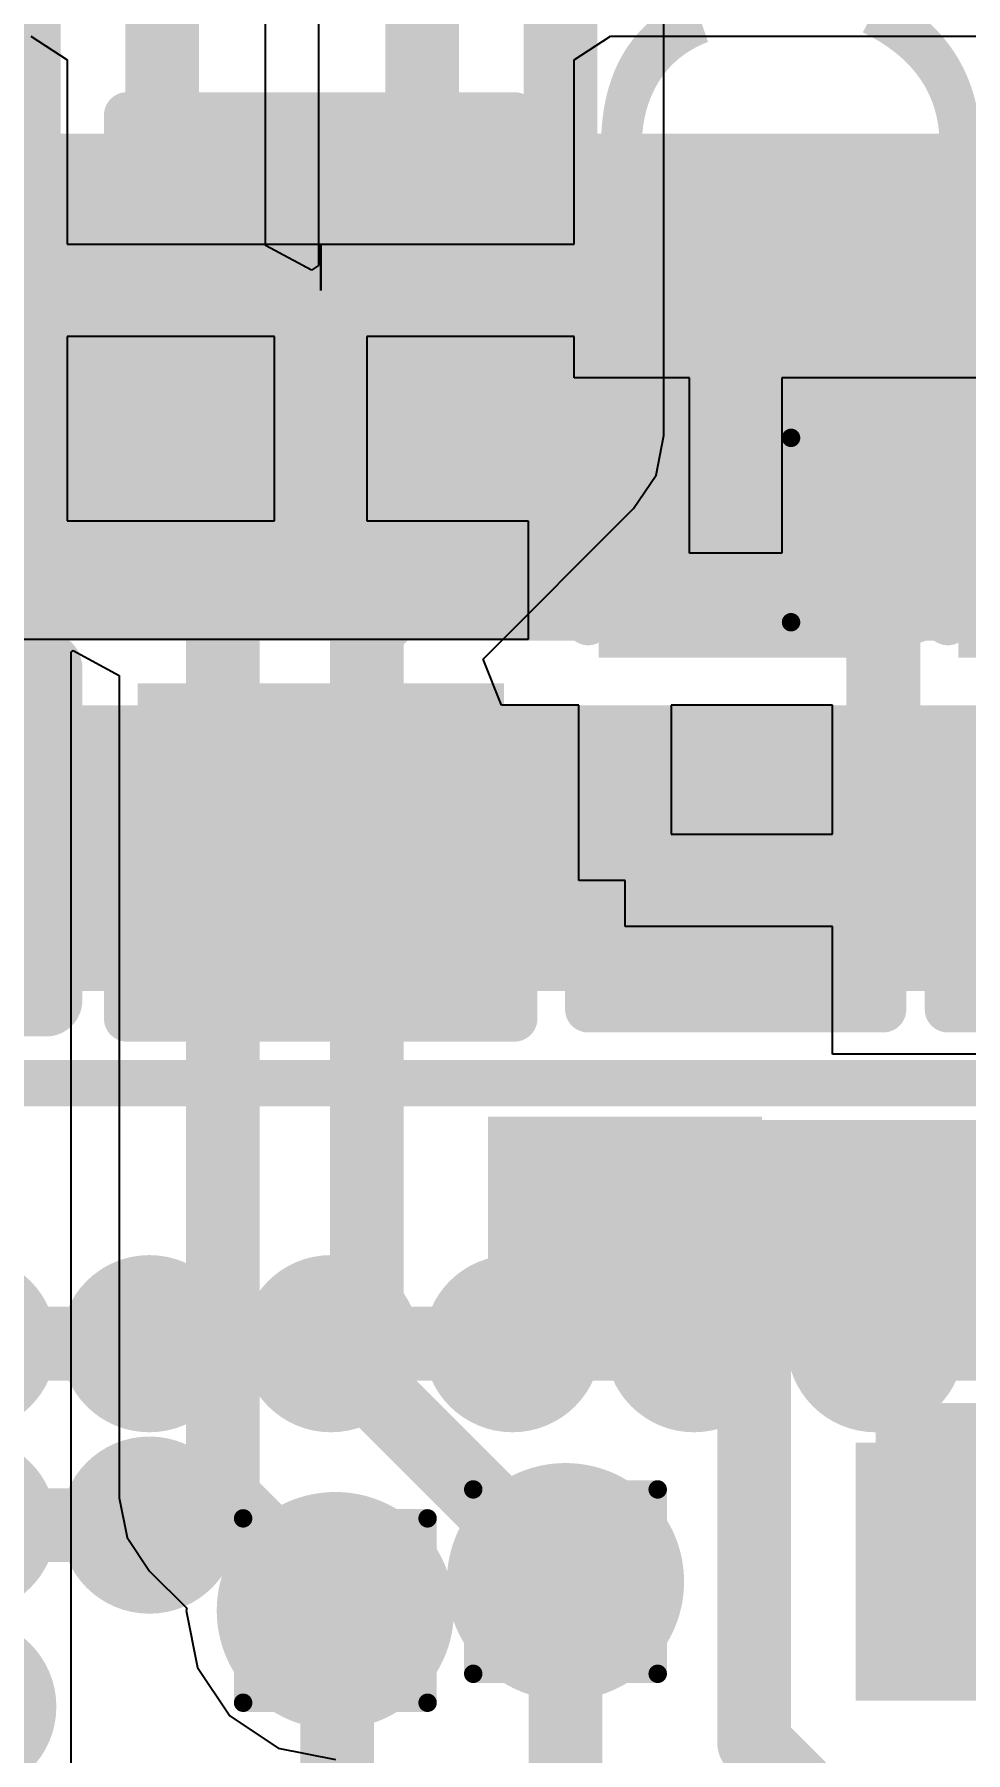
# Model space of a CAD drawing. Header units: millimetres. Extents: x -0.3 to 10.3, y -0.3 to 3.7.
# Drawn here: x 0.5346 to 0.6355, y -0.1883 to -0.0019 of the extents above; entities that cross this region are included whole.
import ezdxf

# ---------------------------------------------------------------- set-up
doc = ezdxf.new("R2010")
doc.units = ezdxf.units.MM
doc.header["$MEASUREMENT"] = 0
for name, color, linetype in [('BottomLayer', 5, 'Continuous'), ('BottomPaste', 16, 'Continuous'), ('BottomSolder', 6, 'Continuous'), ('DrillDrawing', 1, 'Continuous'), ('TopLayer', 1, 'Continuous'), ('TopOverlay', 2, 'Continuous'), ('TopPaste', 8, 'Continuous'), ('TopSolder', 216, 'Continuous'), ('ViaHoleLayer', 16, 'Continuous')]:
    doc.layers.add(name, color=color, linetype=linetype)
doc.styles.add('Arial', font='', dxfattribs={"height": 0.2})
doc.styles.get('Arial').set_extended_font_data('Arial')

# ---------------------------------------------------------------- blocks, each defined once
blk = doc.blocks.new('_____2____40_16')
at = {"layer": 'TopLayer'}
h = blk.add_hatch(color=1, dxfattribs=at)
edge = h.paths.add_edge_path()
edge.add_arc((-0.08858, 0.07874), 0.00561, 0, 360)
h = blk.add_hatch(color=1, dxfattribs=at)
edge = h.paths.add_edge_path()
edge.add_arc((-0.0689, 0.07874), 0.00561, 0, 360)
h = blk.add_hatch(color=1, dxfattribs=at)
edge = h.paths.add_edge_path()
edge.add_arc((-0.04921, 0.07874), 0.00561, 0, 360)
h = blk.add_hatch(color=1, dxfattribs=at)
edge = h.paths.add_edge_path()
edge.add_arc((-0.02953, 0.07874), 0.00561, 0, 360)
h = blk.add_hatch(color=1, dxfattribs=at)
edge = h.paths.add_edge_path()
edge.add_arc((-0.00984, 0.07874), 0.00561, 0, 360)
h = blk.add_hatch(color=1, dxfattribs=at)
edge = h.paths.add_edge_path()
edge.add_arc((-0.08858, 0.05906), 0.00561, 0, 360)
at = {"layer": 'TopPaste'}
h = blk.add_hatch(color=8, dxfattribs=at)
edge = h.paths.add_edge_path()
edge.add_arc((-0.08858, 0.07874), 0.00561, 0, 360)
h = blk.add_hatch(color=8, dxfattribs=at)
edge = h.paths.add_edge_path()
edge.add_arc((-0.0689, 0.07874), 0.00561, 0, 360)
h = blk.add_hatch(color=8, dxfattribs=at)
edge = h.paths.add_edge_path()
edge.add_arc((-0.04921, 0.07874), 0.00561, 0, 360)
h = blk.add_hatch(color=8, dxfattribs=at)
edge = h.paths.add_edge_path()
edge.add_arc((-0.02953, 0.07874), 0.00561, 0, 360)
h = blk.add_hatch(color=8, dxfattribs=at)
edge = h.paths.add_edge_path()
edge.add_arc((-0.00984, 0.07874), 0.00561, 0, 360)
h = blk.add_hatch(color=8, dxfattribs=at)
edge = h.paths.add_edge_path()
edge.add_arc((-0.08858, 0.05906), 0.00561, 0, 360)
at = {"layer": 'TopSolder'}
h = blk.add_hatch(color=216, dxfattribs=at)
edge = h.paths.add_edge_path()
edge.add_arc((-0.10827, 0.07874), 0.00961, 0, 360)
h = blk.add_hatch(color=216, dxfattribs=at)
edge = h.paths.add_edge_path()
edge.add_arc((-0.08858, 0.07874), 0.00961, 0, 360)
h = blk.add_hatch(color=216, dxfattribs=at)
edge = h.paths.add_edge_path()
edge.add_arc((-0.0689, 0.07874), 0.00961, 0, 360)
h = blk.add_hatch(color=216, dxfattribs=at)
edge = h.paths.add_edge_path()
edge.add_arc((-0.04921, 0.07874), 0.00961, 0, 360)
h = blk.add_hatch(color=216, dxfattribs=at)
edge = h.paths.add_edge_path()
edge.add_arc((-0.02953, 0.07874), 0.00961, 0, 360)
h = blk.add_hatch(color=216, dxfattribs=at)
edge = h.paths.add_edge_path()
edge.add_arc((-0.00984, 0.07874), 0.00961, 0, 360)
h = blk.add_hatch(color=216, dxfattribs=at)
edge = h.paths.add_edge_path()
edge.add_arc((-0.10827, 0.05906), 0.00961, 0, 360)
h = blk.add_hatch(color=216, dxfattribs=at)
edge = h.paths.add_edge_path()
edge.add_arc((-0.08858, 0.05906), 0.00961, 0, 360)
h = blk.add_hatch(color=216, dxfattribs=at)
edge = h.paths.add_edge_path()
edge.add_arc((-0.10827, 0.03937), 0.00961, 0, 360)
at = {"layer": 'TopOverlay', "const_width": 0.005}
blk.add_lwpolyline([(-0.136, 0.107), (0.124, 0.107)], dxfattribs=at)
blk = doc.blocks.new('IND_0402_B_25')
at = {"layer": 'BottomLayer'}
for points in [[(-0.02165, 0.01181), (-0.00591, 0.01181), (-0.00591, -0.01181), (-0.02165, -0.01181)], [(0.00591, 0.01181), (0.02165, 0.01181), (0.02165, -0.01181), (0.00591, -0.01181)]]:
    blk.add_hatch(color=5, dxfattribs=at).paths.add_polyline_path(points)
at = {"layer": 'BottomPaste'}
for points in [[(-0.02165, 0.01181), (-0.00591, 0.01181), (-0.00591, -0.01181), (-0.02165, -0.01181)], [(0.00591, 0.01181), (0.02165, 0.01181), (0.02165, -0.01181), (0.00591, -0.01181)]]:
    blk.add_hatch(color=16, dxfattribs=at).paths.add_polyline_path(points)
at = {"layer": 'BottomSolder'}
for points in [[(-0.02565, 0.01581), (-0.00191, 0.01581), (-0.00191, -0.01581), (-0.02565, -0.01581)], [(0.00191, 0.01581), (0.02565, 0.01581), (0.02565, -0.01581), (0.00191, -0.01581)]]:
    blk.add_hatch(color=6, dxfattribs=at).paths.add_polyline_path(points)
blk = doc.blocks.new('IND_0402_27')
at = {"layer": 'TopLayer'}
for points in [[(-0.02165, 0.01181), (-0.00591, 0.01181), (-0.00591, -0.01181), (-0.02165, -0.01181)], [(0.00591, 0.01181), (0.02165, 0.01181), (0.02165, -0.01181), (0.00591, -0.01181)]]:
    blk.add_hatch(color=1, dxfattribs=at).paths.add_polyline_path(points)
at = {"layer": 'TopPaste'}
for points in [[(-0.02165, 0.01181), (-0.00591, 0.01181), (-0.00591, -0.01181), (-0.02165, -0.01181)], [(0.00591, 0.01181), (0.02165, 0.01181), (0.02165, -0.01181), (0.00591, -0.01181)]]:
    blk.add_hatch(color=8, dxfattribs=at).paths.add_polyline_path(points)
at = {"layer": 'TopSolder'}
for points in [[(-0.02565, 0.01581), (-0.00191, 0.01581), (-0.00191, -0.01581), (-0.02565, -0.01581)], [(0.00191, 0.01581), (0.02565, 0.01581), (0.02565, -0.01581), (0.00191, -0.01581)]]:
    blk.add_hatch(color=216, dxfattribs=at).paths.add_polyline_path(points)
at = {"layer": 'TopOverlay', "const_width": 0.00787}
for points in [[(-0.028, 0.018), (-0.028, -0.018)], [(-0.012, 0.018), (-0.028, 0.018)], [(0.028, 0.018), (-0.012, 0.018)], [(0.028, 0.018), (0.028, -0.018)], [(-0.012, -0.018), (-0.028, -0.018)], [(0.028, -0.018), (-0.012, -0.018)]]:
    blk.add_lwpolyline(points, dxfattribs=at)
at = {"layer": 'TopOverlay', "const_width": 0.00394}
for points in [[(-0.02997, 0.018, 1), (-0.02603, 0.018, 1)], [(-0.02997, 0.018, 1), (-0.02603, 0.018, 1)], [(-0.01397, 0.018, 1), (-0.01003, 0.018, 1)], [(-0.01397, 0.018, 1), (-0.01003, 0.018, 1)], [(0.02603, 0.018, 1), (0.02997, 0.018, 1)], [(0.02603, 0.018, 1), (0.02997, 0.018, 1)], [(-0.02997, -0.018, 1), (-0.02603, -0.018, 1)], [(-0.02997, -0.018, 1), (-0.02603, -0.018, 1)], [(-0.01397, -0.018, 1), (-0.01003, -0.018, 1)], [(-0.01397, -0.018, 1), (-0.01003, -0.018, 1)], [(0.02603, -0.018, 1), (0.02997, -0.018, 1)], [(0.02603, -0.018, 1), (0.02997, -0.018, 1)]]:
    blk.add_lwpolyline(points, format="xyb", close=True, dxfattribs=at)
blk = doc.blocks.new('C___0402_B_40')
at = {"layer": 'BottomLayer'}
for points in [[(-0.0095, 0.0125), (-0.0095, -0.0125), (-0.0275, -0.0125), (-0.0275, 0.0125)], [(0.0275, 0.0125), (0.0275, -0.0125), (0.0095, -0.0125), (0.0095, 0.0125)]]:
    blk.add_hatch(color=5, dxfattribs=at).paths.add_polyline_path(points)
at = {"layer": 'BottomPaste'}
for points in [[(-0.0095, 0.0125), (-0.0095, -0.0125), (-0.0275, -0.0125), (-0.0275, 0.0125)], [(0.0275, 0.0125), (0.0275, -0.0125), (0.0095, -0.0125), (0.0095, 0.0125)]]:
    blk.add_hatch(color=16, dxfattribs=at).paths.add_polyline_path(points)
at = {"layer": 'BottomSolder'}
for points in [[(-0.00714, 0.01486), (-0.00714, -0.01486), (-0.02986, -0.01486), (-0.02986, 0.01486)], [(0.02986, 0.01486), (0.02986, -0.01486), (0.00714, -0.01486), (0.00714, 0.01486)]]:
    blk.add_hatch(color=6, dxfattribs=at).paths.add_polyline_path(points)
blk = doc.blocks.new('C___0603_45')
at = {"layer": 'TopLayer'}
for points in [[(-0.015, 0.0175), (-0.015, -0.0175), (-0.045, -0.0175), (-0.045, 0.0175)], [(0.045, 0.0175), (0.045, -0.0175), (0.015, -0.0175), (0.015, 0.0175)]]:
    blk.add_hatch(color=1, dxfattribs=at).paths.add_polyline_path(points)
at = {"layer": 'TopPaste'}
for points in [[(-0.015, 0.0175), (-0.015, -0.0175), (-0.045, -0.0175), (-0.045, 0.0175)], [(0.045, 0.0175), (0.045, -0.0175), (0.015, -0.0175), (0.015, 0.0175)]]:
    blk.add_hatch(color=8, dxfattribs=at).paths.add_polyline_path(points)
at = {"layer": 'TopSolder'}
for points in [[(-0.01264, 0.01986), (-0.01264, -0.01986), (-0.04736, -0.01986), (-0.04736, 0.01986)], [(0.04736, 0.01986), (0.04736, -0.01986), (0.01264, -0.01986), (0.01264, 0.01986)]]:
    blk.add_hatch(color=216, dxfattribs=at).paths.add_polyline_path(points)
at = {"layer": 'TopOverlay', "const_width": 0.005}
for points in [[(-0.018, 0.021), (-0.049, 0.021)], [(-0.049, -0.021), (-0.049, 0.021)], [(0.049, 0.021), (0.018, 0.021)], [(0.049, -0.021), (0.049, 0.021)], [(-0.018, -0.021), (-0.049, -0.021)], [(0.049, -0.021), (0.018, -0.021)]]:
    blk.add_lwpolyline(points, dxfattribs=at)
at = {"layer": 'TopOverlay', "const_width": 0.0025}
for points in [[(-0.05025, 0.021, 1), (-0.04775, 0.021, 1)], [(-0.05025, 0.021, 1), (-0.04775, 0.021, 1)], [(-0.01925, 0.021, 1), (-0.01675, 0.021, 1)], [(0.01675, 0.021, 1), (0.01925, 0.021, 1)], [(0.04775, 0.021, 1), (0.05025, 0.021, 1)], [(0.04775, 0.021, 1), (0.05025, 0.021, 1)], [(-0.05025, -0.021, 1), (-0.04775, -0.021, 1)], [(-0.05025, -0.021, 1), (-0.04775, -0.021, 1)], [(-0.01925, -0.021, 1), (-0.01675, -0.021, 1)], [(0.01675, -0.021, 1), (0.01925, -0.021, 1)], [(0.04775, -0.021, 1), (0.05025, -0.021, 1)], [(0.04775, -0.021, 1), (0.05025, -0.021, 1)]]:
    blk.add_lwpolyline(points, format="xyb", close=True, dxfattribs=at)
blk = doc.blocks.new('C___0402_46')
at = {"layer": 'TopLayer'}
for points in [[(-0.0275, -0.0125), (-0.0275, 0.0125), (-0.0095, 0.0125), (-0.0095, -0.0125)], [(0.0095, -0.0125), (0.0095, 0.0125), (0.0275, 0.0125), (0.0275, -0.0125)]]:
    blk.add_hatch(color=1, dxfattribs=at).paths.add_polyline_path(points)
at = {"layer": 'TopPaste'}
for points in [[(-0.0275, -0.0125), (-0.0275, 0.0125), (-0.0095, 0.0125), (-0.0095, -0.0125)], [(0.0095, -0.0125), (0.0095, 0.0125), (0.0275, 0.0125), (0.0275, -0.0125)]]:
    blk.add_hatch(color=8, dxfattribs=at).paths.add_polyline_path(points)
at = {"layer": 'TopSolder'}
for points in [[(-0.02986, -0.01486), (-0.02986, 0.01486), (-0.00714, 0.01486), (-0.00714, -0.01486)], [(0.00714, -0.01486), (0.00714, 0.01486), (0.02986, 0.01486), (0.02986, -0.01486)]]:
    blk.add_hatch(color=216, dxfattribs=at).paths.add_polyline_path(points)
at = {"layer": 'TopOverlay', "const_width": 0.005}
for points in [[(-0.011, 0.016), (-0.031, 0.016)], [(-0.031, -0.016), (-0.031, 0.016)], [(0.031, 0.016), (0.011, 0.016)], [(0.031, -0.016), (0.031, 0.016)], [(-0.011, -0.016), (-0.031, -0.016)], [(0.031, -0.016), (0.011, -0.016)]]:
    blk.add_lwpolyline(points, dxfattribs=at)
at = {"layer": 'TopOverlay', "const_width": 0.0025}
for points in [[(-0.03225, 0.016, 1), (-0.02975, 0.016, 1)], [(-0.03225, 0.016, 1), (-0.02975, 0.016, 1)], [(-0.01225, 0.016, 1), (-0.00975, 0.016, 1)], [(0.00975, 0.016, 1), (0.01225, 0.016, 1)], [(0.02975, 0.016, 1), (0.03225, 0.016, 1)], [(0.02975, 0.016, 1), (0.03225, 0.016, 1)], [(-0.03225, -0.016, 1), (-0.02975, -0.016, 1)], [(-0.03225, -0.016, 1), (-0.02975, -0.016, 1)], [(-0.01225, -0.016, 1), (-0.00975, -0.016, 1)], [(0.00975, -0.016, 1), (0.01225, -0.016, 1)], [(0.02975, -0.016, 1), (0.03225, -0.016, 1)], [(0.02975, -0.016, 1), (0.03225, -0.016, 1)]]:
    blk.add_lwpolyline(points, format="xyb", close=True, dxfattribs=at)
blk = doc.blocks.new('C___0402_47')
at = {"layer": 'TopLayer'}
for points in [[(-0.0275, -0.0125), (-0.0275, 0.0125), (-0.0095, 0.0125), (-0.0095, -0.0125)], [(0.0095, -0.0125), (0.0095, 0.0125), (0.0275, 0.0125), (0.0275, -0.0125)]]:
    blk.add_hatch(color=1, dxfattribs=at).paths.add_polyline_path(points)
at = {"layer": 'TopPaste'}
for points in [[(-0.0275, -0.0125), (-0.0275, 0.0125), (-0.0095, 0.0125), (-0.0095, -0.0125)], [(0.0095, -0.0125), (0.0095, 0.0125), (0.0275, 0.0125), (0.0275, -0.0125)]]:
    blk.add_hatch(color=8, dxfattribs=at).paths.add_polyline_path(points)
at = {"layer": 'TopSolder'}
for points in [[(-0.02986, -0.01486), (-0.02986, 0.01486), (-0.00714, 0.01486), (-0.00714, -0.01486)], [(0.00714, -0.01486), (0.00714, 0.01486), (0.02986, 0.01486), (0.02986, -0.01486)]]:
    blk.add_hatch(color=216, dxfattribs=at).paths.add_polyline_path(points)
at = {"layer": 'TopOverlay', "const_width": 0.005}
for points in [[(-0.011, 0.016), (-0.031, 0.016)], [(-0.031, -0.016), (-0.031, 0.016)], [(0.031, 0.016), (0.011, 0.016)], [(0.031, -0.016), (0.031, 0.016)], [(-0.011, -0.016), (-0.031, -0.016)], [(0.031, -0.016), (0.011, -0.016)]]:
    blk.add_lwpolyline(points, dxfattribs=at)
at = {"layer": 'TopOverlay', "const_width": 0.0025}
for points in [[(-0.03225, 0.016, 1), (-0.02975, 0.016, 1)], [(-0.03225, 0.016, 1), (-0.02975, 0.016, 1)], [(-0.01225, 0.016, 1), (-0.00975, 0.016, 1)], [(0.00975, 0.016, 1), (0.01225, 0.016, 1)], [(0.02975, 0.016, 1), (0.03225, 0.016, 1)], [(0.02975, 0.016, 1), (0.03225, 0.016, 1)], [(-0.03225, -0.016, 1), (-0.02975, -0.016, 1)], [(-0.03225, -0.016, 1), (-0.02975, -0.016, 1)], [(-0.01225, -0.016, 1), (-0.00975, -0.016, 1)], [(0.00975, -0.016, 1), (0.01225, -0.016, 1)], [(0.02975, -0.016, 1), (0.03225, -0.016, 1)], [(0.02975, -0.016, 1), (0.03225, -0.016, 1)]]:
    blk.add_lwpolyline(points, format="xyb", close=True, dxfattribs=at)

msp = doc.modelspace()

# ---------------------------------------------------------------- hatches: boundary and pattern name
at = {"layer": 'BottomLayer'}
h = msp.add_hatch(color=5, dxfattribs=at)
edge = h.paths.add_edge_path()
edge.add_arc((0.62662, -0.05563), 0.00886, 0, 360)
for points in [[(0.586, -0.14363), (0.65843, -0.14363), (0.65843, -0.11963), (0.586, -0.11963)], [(0.62362, -0.18263), (0.69962, -0.18263), (0.69962, -0.15463), (0.62362, -0.15463)]]:
    msp.add_hatch(color=5, dxfattribs=at).paths.add_polyline_path(points)
h = msp.add_hatch(color=5, dxfattribs=at)
edge = h.paths.add_edge_path()
edge.add_arc((0.59216, -0.1697), 0.00886, 0, 360)
h = msp.add_hatch(color=5, dxfattribs=at)
edge = h.paths.add_edge_path()
edge.add_arc((0.56721, -0.17284), 0.00886, 0, 360)
at = {"layer": 'BottomSolder'}
h = msp.add_hatch(color=6, dxfattribs=at)
edge = h.paths.add_edge_path()
edge.add_arc((0.62662, -0.05563), 0.01286, 0, 360)
h = msp.add_hatch(color=6, dxfattribs=at)
edge = h.paths.add_edge_path()
edge.add_arc((0.59216, -0.1697), 0.01286, 0, 360)
h = msp.add_hatch(color=6, dxfattribs=at)
edge = h.paths.add_edge_path()
edge.add_arc((0.56721, -0.17284), 0.01286, 0, 360)
at = {"layer": 'TopLayer'}
for points in [[(0.51062, -0.05363), (0.66362, -0.05363), (0.66362, -0.01263), (0.51062, -0.01263)], [(0.51062, -0.06763), (0.66362, -0.06763), (0.66362, -0.03663), (0.51062, -0.03663)], [(0.51062, -0.10563), (0.70762, -0.10563), (0.70762, -0.07463), (0.51062, -0.07463)]]:
    msp.add_hatch(color=1, dxfattribs=at).paths.add_polyline_path(points)
h = msp.add_hatch(color=1, dxfattribs=at)
edge = h.paths.add_edge_path()
edge.add_arc((0.62662, -0.05563), 0.00886, 0, 360)
h = msp.add_hatch(color=1, dxfattribs=at)
edge = h.paths.add_edge_path()
edge.add_arc((0.59216, -0.1697), 0.00886, 0, 360)
h = msp.add_hatch(color=1, dxfattribs=at)
edge = h.paths.add_edge_path()
edge.add_arc((0.56721, -0.17284), 0.00886, 0, 360)
at = {"layer": 'TopSolder'}
h = msp.add_hatch(color=216, dxfattribs=at)
edge = h.paths.add_edge_path()
edge.add_arc((0.62662, -0.05563), 0.01286, 0, 360)
h = msp.add_hatch(color=216, dxfattribs=at)
edge = h.paths.add_edge_path()
edge.add_arc((0.59216, -0.1697), 0.01286, 0, 360)
h = msp.add_hatch(color=216, dxfattribs=at)
edge = h.paths.add_edge_path()
edge.add_arc((0.56721, -0.17284), 0.01286, 0, 360)
at = {"layer": 'ViaHoleLayer'}
h = msp.add_hatch(color=16, dxfattribs=at)
edge = h.paths.add_edge_path()
edge.add_arc((0.62662, -0.05563), 0.00591, 0, 360)
h = msp.add_hatch(color=16, dxfattribs=at)
edge = h.paths.add_edge_path()
edge.add_arc((0.59216, -0.1697), 0.00591, 0, 360)
h = msp.add_hatch(color=16, dxfattribs=at)
edge = h.paths.add_edge_path()
edge.add_arc((0.56721, -0.17284), 0.00591, 0, 360)

# ---------------------------------------------------------------- linework, layer by layer
at = {"layer": 'BottomLayer'}
for p, q in [((0.55964, -0.02477), (0.55964, 1.82378)), ((0.5654, 1.75162), (0.5654, -0.02694)), ((0.60283, -0.04538), (0.60283, 1.09387)), ((0.56464, -0.02744), (0.55964, -0.02477)), ((0.5654, -0.02694), (0.56464, -0.02744)), ((0.60198, -0.04967), (0.60283, -0.04538)), ((0.60283, -0.04538), (0.60283, -0.04538)), ((0.59955, -0.05331), (0.60198, -0.04967)), ((0.58323, -0.06963), (0.59955, -0.05331)), ((0.59955, -0.05331), (0.59955, -0.05331)), ((0.53857, -0.06886), (0.53878, -0.06871)), ((0.53857, -0.22771), (0.53857, -0.06886)), ((0.53878, -0.06871), (0.54378, -0.07139)), ((0.58521, -0.07463), (0.58323, -0.06963)), ((0.54378, -0.07139), (0.54378, -0.16063)), ((0.59362, -0.07463), (0.58521, -0.07463)), ((0.59362, -0.09363), (0.59362, -0.07463)), ((0.62112, -0.07463), (0.60362, -0.07463)), ((0.60362, -0.07463), (0.60362, -0.08863)), ((0.62112, -0.08863), (0.62112, -0.07463)), ((0.60362, -0.08863), (0.62112, -0.08863)), ((0.59862, -0.09363), (0.59362, -0.09363)), ((0.59862, -0.09863), (0.59862, -0.09363)), ((0.62112, -0.09863), (0.59862, -0.09863)), ((0.62112, -0.11249), (0.62112, -0.09863)), ((0.63917, -0.11249), (0.62112, -0.11249)), ((0.54378, -0.16063), (0.54378, -0.16063)), ((0.54378, -0.16063), (0.54464, -0.16492)), ((0.54464, -0.16492), (0.54707, -0.16856)), ((0.54707, -0.16856), (0.55109, -0.17258)), ((0.55109, -0.17258), (0.55104, -0.17284)), ((0.55104, -0.17284), (0.55227, -0.17902)), ((0.55227, -0.17902), (0.55577, -0.18427)), ((0.55577, -0.18427), (0.56102, -0.18777)), ((0.56102, -0.18777), (0.56721, -0.189))]:
    msp.add_line(p, q, dxfattribs=at)
at = {"layer": 'BottomLayer', "const_width": 0.008}
for points in [[(0.53343, -0.03236), (0.53343, 1.84364)], [(0.54843, -0.03857), (0.54843, 1.82843)], [(0.57662, -0.03538), (0.57662, 1.75162)], [(0.59162, -0.04538), (0.59162, 1.71325)], [(0.51235, -0.05344), (0.53343, -0.03236)], [(0.555, -0.057), (0.57662, -0.03538)], [(0.52735, -0.05965), (0.54843, -0.03857)], [(0.57062, -0.06638), (0.59162, -0.04538)], [(0.62662, -0.08894), (0.62662, -0.05563)], [(0.555, -0.16063), (0.555, -0.057)], [(0.57062, -0.14816), (0.57062, -0.06638)], [(0.62193, -0.09363), (0.62662, -0.08894)], [(0.59962, -0.09363), (0.62193, -0.09363)], [(0.59962, -0.13063), (0.60312, -0.13063)], [(0.60312, -0.13063), (0.64162, -0.13063)], [(0.60312, -0.13063), (0.60812, -0.13563)], [(0.60812, -0.13913), (0.60812, -0.13563)], [(0.61262, -0.18718), (0.61262, -0.138)], [(0.57062, -0.14816), (0.59216, -0.1697)], [(0.555, -0.16063), (0.56701, -0.17264)], [(0.61262, -0.18718), (0.62356, -0.19813)]]:
    msp.add_lwpolyline(points, dxfattribs=at)
at = {"layer": 'BottomLayer', "const_width": 0.004}
for points in [[(0.53143, -0.03236, 1), (0.53543, -0.03236, 1)], [(0.53143, -0.03236, 1), (0.53543, -0.03236, 1)], [(0.57462, -0.03538, 1), (0.57862, -0.03538, 1)], [(0.57462, -0.03538, 1), (0.57862, -0.03538, 1)], [(0.54643, -0.03857, 1), (0.55043, -0.03857, 1)], [(0.54643, -0.03857, 1), (0.55043, -0.03857, 1)], [(0.58962, -0.04538, 1), (0.59362, -0.04538, 1)], [(0.58962, -0.04538, 1), (0.59362, -0.04538, 1)], [(0.62462, -0.05563, 1), (0.62862, -0.05563, 1)], [(0.553, -0.057, 1), (0.557, -0.057, 1)], [(0.553, -0.057, 1), (0.557, -0.057, 1)], [(0.56862, -0.06638, 1), (0.57262, -0.06638, 1)], [(0.56862, -0.06638, 1), (0.57262, -0.06638, 1)], [(0.62462, -0.08894, 1), (0.62862, -0.08894, 1)], [(0.62462, -0.08894, 1), (0.62862, -0.08894, 1)], [(0.59762, -0.09363, 1), (0.60162, -0.09363, 1)], [(0.61993, -0.09363, 1), (0.62393, -0.09363, 1)], [(0.61993, -0.09363, 1), (0.62393, -0.09363, 1)], [(0.59762, -0.13063, 1), (0.60162, -0.13063, 1)], [(0.60112, -0.13063, 1), (0.60512, -0.13063, 1)], [(0.60112, -0.13063, 1), (0.60512, -0.13063, 1)], [(0.60112, -0.13063, 1), (0.60512, -0.13063, 1)], [(0.60612, -0.13563, 1), (0.61012, -0.13563, 1)], [(0.60612, -0.13563, 1), (0.61012, -0.13563, 1)], [(0.61062, -0.138, 1), (0.61462, -0.138, 1)], [(0.60612, -0.13913, 1), (0.61012, -0.13913, 1)], [(0.56862, -0.14816, 1), (0.57262, -0.14816, 1)], [(0.56862, -0.14816, 1), (0.57262, -0.14816, 1)], [(0.553, -0.16063, 1), (0.557, -0.16063, 1)], [(0.553, -0.16063, 1), (0.557, -0.16063, 1)], [(0.59016, -0.1697, 1), (0.59416, -0.1697, 1)], [(0.56501, -0.17264, 1), (0.56901, -0.17264, 1)], [(0.61062, -0.18718, 1), (0.61462, -0.18718, 1)], [(0.61062, -0.18718, 1), (0.61462, -0.18718, 1)]]:
    msp.add_lwpolyline(points, format="xyb", close=True, dxfattribs=at)
at = {"layer": 'DrillDrawing', "const_width": 0.002}
for points in [[(0.61662, -0.04563), (0.63662, -0.04563)], [(0.61662, -0.06563), (0.61662, -0.04563)], [(0.61662, -0.06563), (0.63662, -0.06563)], [(0.58216, -0.1597), (0.60216, -0.1597)], [(0.58216, -0.1797), (0.58216, -0.1597)], [(0.60216, -0.1797), (0.60216, -0.1597)], [(0.55721, -0.16284), (0.57721, -0.16284)], [(0.55721, -0.18284), (0.55721, -0.16284)], [(0.57721, -0.18284), (0.57721, -0.16284)], [(0.58216, -0.1797), (0.60216, -0.1797)], [(0.55721, -0.18284), (0.57721, -0.18284)]]:
    msp.add_lwpolyline(points, dxfattribs=at)
at = {"layer": 'DrillDrawing', "const_width": 0.001}
for points in [[(0.61612, -0.04563, 1), (0.61712, -0.04563, 1)], [(0.61612, -0.04563, 1), (0.61712, -0.04563, 1)], [(0.61612, -0.06563, 1), (0.61712, -0.06563, 1)], [(0.61612, -0.06563, 1), (0.61712, -0.06563, 1)], [(0.58166, -0.1597, 1), (0.58266, -0.1597, 1)], [(0.58166, -0.1597, 1), (0.58266, -0.1597, 1)], [(0.60166, -0.1597, 1), (0.60266, -0.1597, 1)], [(0.60166, -0.1597, 1), (0.60266, -0.1597, 1)], [(0.55671, -0.16284, 1), (0.55771, -0.16284, 1)], [(0.55671, -0.16284, 1), (0.55771, -0.16284, 1)], [(0.57671, -0.16284, 1), (0.57771, -0.16284, 1)], [(0.57671, -0.16284, 1), (0.57771, -0.16284, 1)], [(0.58166, -0.1797, 1), (0.58266, -0.1797, 1)], [(0.58166, -0.1797, 1), (0.58266, -0.1797, 1)], [(0.60166, -0.1797, 1), (0.60266, -0.1797, 1)], [(0.60166, -0.1797, 1), (0.60266, -0.1797, 1)], [(0.55671, -0.18284, 1), (0.55771, -0.18284, 1)], [(0.55671, -0.18284, 1), (0.55771, -0.18284, 1)], [(0.57671, -0.18284, 1), (0.57771, -0.18284, 1)], [(0.57671, -0.18284, 1), (0.57771, -0.18284, 1)]]:
    msp.add_lwpolyline(points, format="xyb", close=True, dxfattribs=at)
at = {"layer": 'TopLayer'}
for p, q in [((0.53418, -0.00206), (0.53812, -0.00463)), ((0.59312, -0.00463), (0.59705, -0.00206)), ((0.59705, -0.00206), (0.6851, -0.00206)), ((0.53812, -0.00463), (0.53812, -0.02463)), ((0.59312, -0.02463), (0.59312, -0.00463)), ((0.53812, -0.02463), (0.56562, -0.02463)), ((0.56562, -0.02463), (0.56562, -0.02963)), ((0.56562, -0.02963), (0.56562, -0.02463)), ((0.56562, -0.02463), (0.59312, -0.02463)), ((0.56562, -0.02963), (0.56562, -0.02963)), ((0.56062, -0.03463), (0.53812, -0.03463)), ((0.53812, -0.03463), (0.53812, -0.05463)), ((0.56062, -0.05463), (0.56062, -0.03463)), ((0.59312, -0.03463), (0.57062, -0.03463)), ((0.57062, -0.03463), (0.57062, -0.05463)), ((0.59312, -0.03913), (0.59312, -0.03463)), ((0.60562, -0.03913), (0.59312, -0.03913)), ((0.60562, -0.05813), (0.60562, -0.03913)), ((0.64462, -0.03913), (0.61562, -0.03913)), ((0.61562, -0.03913), (0.61562, -0.05813)), ((0.53812, -0.05463), (0.56062, -0.05463)), ((0.57062, -0.05463), (0.58812, -0.05463)), ((0.58812, -0.05463), (0.58812, -0.06749)), ((0.61562, -0.05813), (0.60562, -0.05813)), ((0.58812, -0.06749), (0.51062, -0.06749))]:
    msp.add_line(p, q, dxfattribs=at)
at = {"layer": 'TopLayer', "const_width": 0.008}
for points in [[(0.52735, -0.14389), (0.54703, -0.14389)], [(0.54703, -0.14389), (0.56672, -0.14389)], [(0.56672, -0.14389), (0.5864, -0.14389)], [(0.5864, -0.14389), (0.60609, -0.14389)], [(0.62577, -0.14389), (0.64546, -0.14389)], [(0.52735, -0.16357), (0.54703, -0.16357)], [(0.59216, -0.21416), (0.59216, -0.1697)], [(0.56721, -0.17284), (0.5674, -0.17284)], [(0.5674, -0.24599), (0.5674, -0.17284)]]:
    msp.add_lwpolyline(points, dxfattribs=at)
at = {"layer": 'TopLayer', "const_width": 0.004}
for points in [[(0.54503, -0.14389, 1), (0.54903, -0.14389, 1)], [(0.54503, -0.14389, 1), (0.54903, -0.14389, 1)], [(0.56472, -0.14389, 1), (0.56872, -0.14389, 1)], [(0.56472, -0.14389, 1), (0.56872, -0.14389, 1)], [(0.5844, -0.14389, 1), (0.5884, -0.14389, 1)], [(0.5844, -0.14389, 1), (0.5884, -0.14389, 1)], [(0.60409, -0.14389, 1), (0.60809, -0.14389, 1)], [(0.62377, -0.14389, 1), (0.62777, -0.14389, 1)], [(0.54503, -0.16357, 1), (0.54903, -0.16357, 1)], [(0.59016, -0.1697, 1), (0.59416, -0.1697, 1)], [(0.56521, -0.17284, 1), (0.56921, -0.17284, 1)], [(0.5654, -0.17284, 1), (0.5694, -0.17284, 1)], [(0.5654, -0.17284, 1), (0.5694, -0.17284, 1)]]:
    msp.add_lwpolyline(points, format="xyb", close=True, dxfattribs=at)

# ---------------------------------------------------------------- block references
for name, p, rotation in [('C___0603_45', (0.56562, -0.05963), 270), ('C___0402_46', (0.61062, -0.07663), 270), ('C___0402_47', (0.64962, -0.07663), 270), ('IND_0402_27', (0.50784, -0.08863), 180), ('C___0402_B_40', (0.59862, -0.11213), 270), ('IND_0402_B_25', (0.64162, -0.14841), 90)]:
    msp.add_blockref(name, p, dxfattribs=dict(rotation=rotation))
msp.add_blockref('_____2____40_16', (0.63562, -0.22263))

# ---------------------------------------------------------------- texts
at = {"layer": 'TopOverlay', "style": 'Arial'}
msp.add_text('C18', height=0.04, rotation=90, dxfattribs=at).set_placement((0.63661, -0.03561))

doc.saveas('drawing.dxf')
